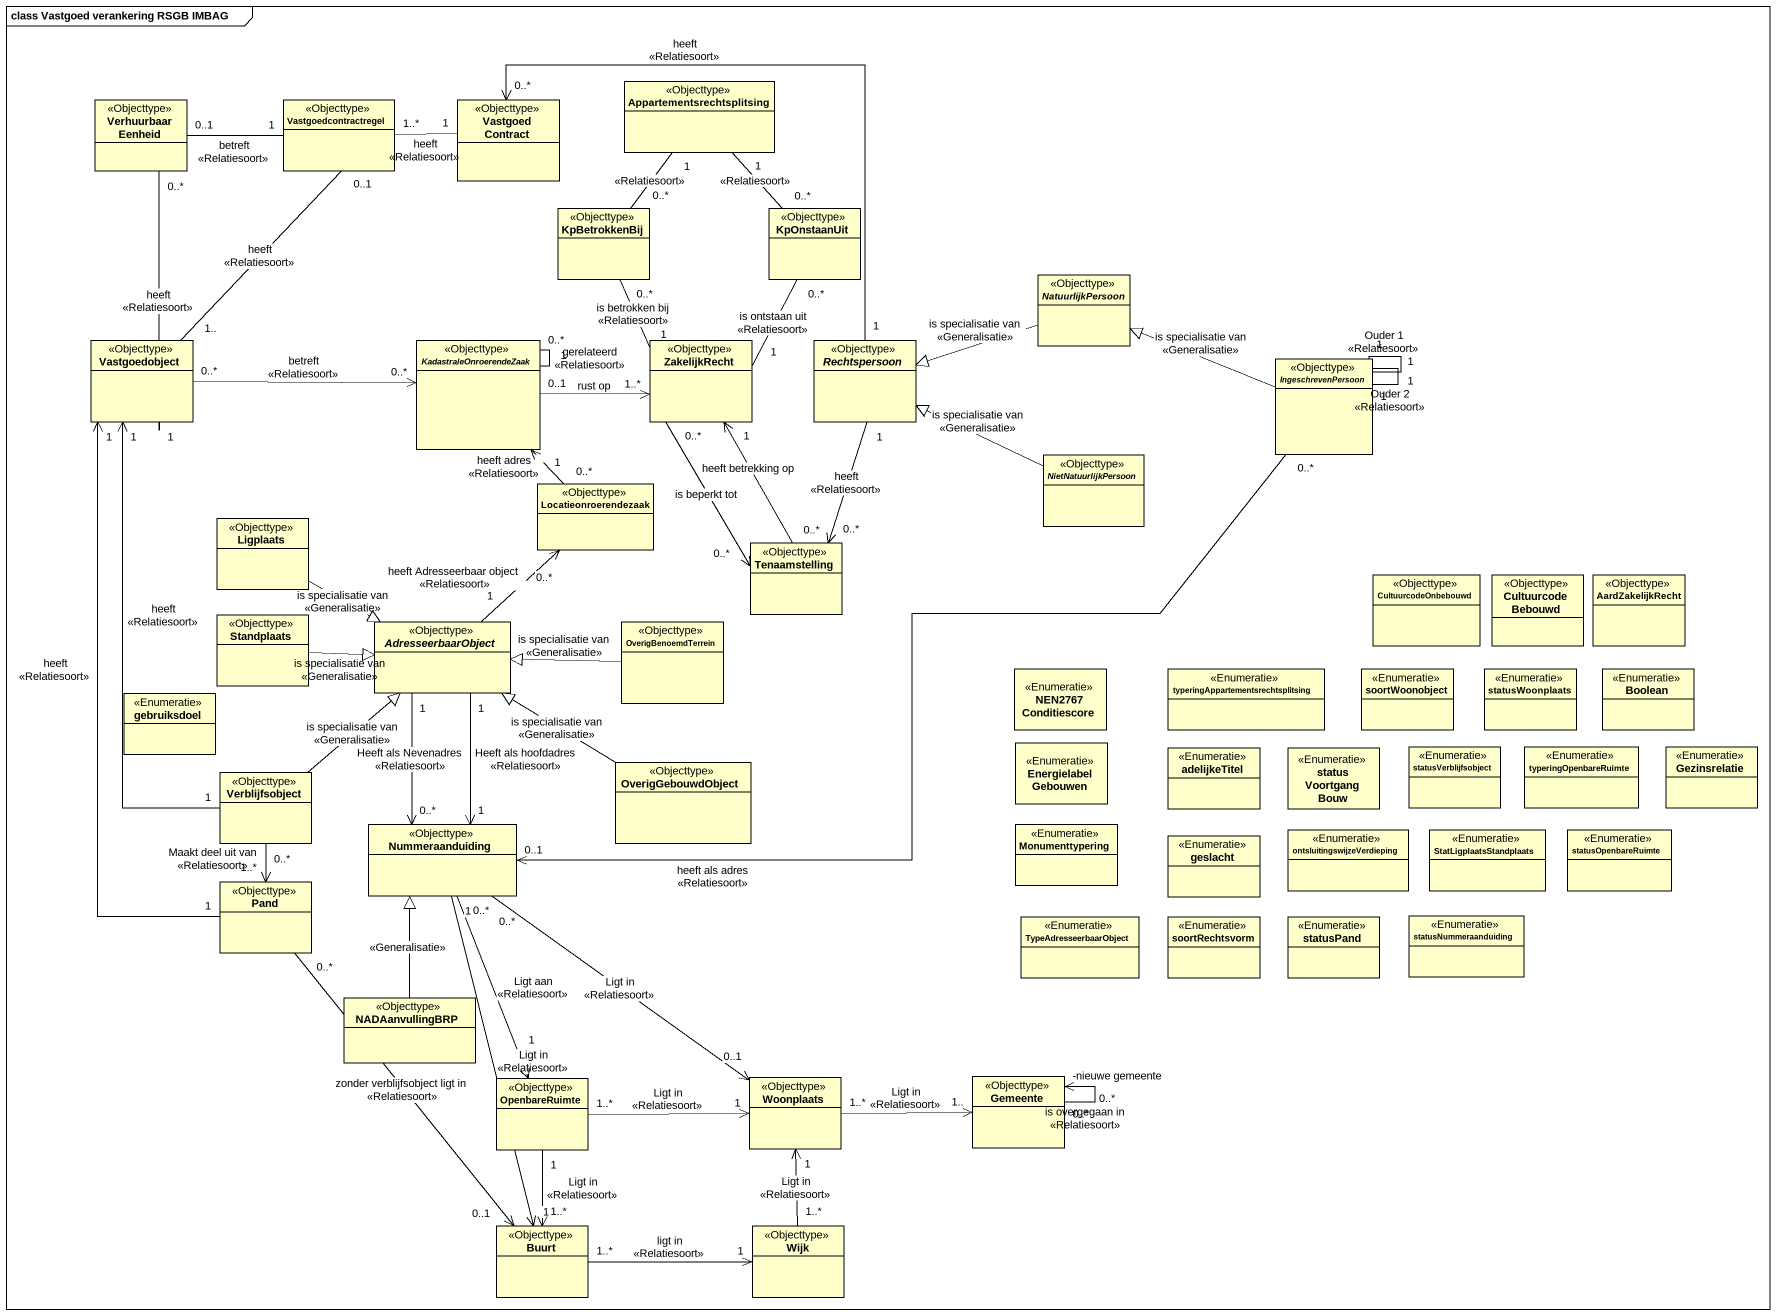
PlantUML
@startuml
mainframe class Vastgoed verankering RSGB IMBAG
hide circle
hide empty members
class "Verhuurbaar Eenheid" as Verhuurbaar_Eenheid <<Objecttype>>
class Vastgoedcontractregel <<Objecttype>>
class "Vastgoed Contract" as Vastgoed_Contract <<Objecttype>>
class Appartementsrechtsplitsing <<Objecttype>>
class KpBetrokkenBij <<Objecttype>>
class KpOnstaanUit <<Objecttype>>
abstract class NatuurlijkPersoon <<Objecttype>>
class Vastgoedobject <<Objecttype>>
abstract class KadastraleOnroerendeZaak <<Objecttype>>
class ZakelijkRecht <<Objecttype>>
abstract class Rechtspersoon <<Objecttype>>
abstract class IngeschrevenPersoon <<Objecttype>>
class Locatieonroerendezaak <<Objecttype>>
abstract class NietNatuurlijkPersoon <<Objecttype>>
class Ligplaats <<Objecttype>>
class Tenaamstelling <<Objecttype>>
class CultuurcodeOnbebouwd <<Objecttype>>
class CultuurcodeBebouwd <<Objecttype>>
class AardZakelijkRecht <<Objecttype>>
class Standplaats <<Objecttype>>
abstract class AdresseerbaarObject <<Objecttype>>
class OverigBenoemdTerrein <<Objecttype>>
enum "NEN2767 Conditiescore" as NEN2767_Conditiescore <<Enumeratie>>
enum "typeringAppartementsrechtsplitsing" as typeringAppartementsrechtspl <<Enumeratie>>
enum soortWoonobject <<Enumeratie>>
enum statusWoonplaats <<Enumeratie>>
enum Boolean <<Enumeratie>>
enum gebruiksdoel <<Enumeratie>>
class OverigGebouwdObject <<Objecttype>>
enum "Energielabel Gebouwen" as Energielabel_Gebouwen <<Enumeratie>>
enum adelijkeTitel <<Enumeratie>>
enum statusVoortgangBouw <<Enumeratie>>
enum statusVerblijfsobject <<Enumeratie>>
enum typeringOpenbareRuimte <<Enumeratie>>
enum Gezinsrelatie <<Enumeratie>>
class Verblijfsobject <<Objecttype>>
class Nummeraanduiding <<Objecttype>>
enum Monumenttypering <<Enumeratie>>
enum geslacht <<Enumeratie>>
enum ontsluitingswijzeVerdieping <<Enumeratie>>
enum StatLigplaatsStandplaats <<Enumeratie>>
enum statusOpenbareRuimte <<Enumeratie>>
class Pand <<Objecttype>>
enum TypeAdresseerbaarObject <<Enumeratie>>
enum soortRechtsvorm <<Enumeratie>>
enum statusPand <<Enumeratie>>
enum statusNummeraanduiding <<Enumeratie>>
class NADAanvullingBRP <<Objecttype>>
class OpenbareRuimte <<Objecttype>>
class Woonplaats <<Objecttype>>
class Gemeente <<Objecttype>>
class Buurt <<Objecttype>>
class Wijk <<Objecttype>>
Verhuurbaar_Eenheid "0..1" -right- "1" Vastgoedcontractregel : betreft\n<<Relatiesoort>>
Vastgoedcontractregel "1..*" -right- "1" Vastgoed_Contract : heeft\n<<Relatiesoort>>
Vastgoed_Contract "0..*" <-- "1" Rechtspersoon : heeft\n<<Relatiesoort>>
KpBetrokkenBij "0..*" -up- "1" Appartementsrechtsplitsing : <<Relatiesoort>>
KpBetrokkenBij "0..*" -- "1" ZakelijkRecht : is betrokken bij\n<<Relatiesoort>>
KpOnstaanUit "0..*" -up- "1" Appartementsrechtsplitsing : <<Relatiesoort>>
KpOnstaanUit "0..*" -- "1" ZakelijkRecht : is ontstaan uit\n<<Relatiesoort>>
NatuurlijkPersoon -left-|> Rechtspersoon : is specialisatie van\n<<Generalisatie>>
Vastgoedobject "1" -up- "0..*" Verhuurbaar_Eenheid : heeft\n<<Relatiesoort>>
Vastgoedobject "1.." -up- "0..1" Vastgoedcontractregel : heeft\n<<Relatiesoort>>
Vastgoedobject "0..*" -right-> "0..*" KadastraleOnroerendeZaak : betreft\n<<Relatiesoort>>
KadastraleOnroerendeZaak "1" -- "0..*" KadastraleOnroerendeZaak : gerelateerd\n<<Relatiesoort>>
ZakelijkRecht "1..*" <-left- "0..1" KadastraleOnroerendeZaak : rust op
ZakelijkRecht "0..*" --> "0..*" Tenaamstelling : is beperkt tot
Rechtspersoon "1" --> "0..*" Tenaamstelling : heeft\n<<Relatiesoort>>
IngeschrevenPersoon -left-|> NatuurlijkPersoon : is specialisatie van\n<<Generalisatie>>
IngeschrevenPersoon "1" -- "1" IngeschrevenPersoon : Ouder 1\n<<Relatiesoort>>
IngeschrevenPersoon "1" -- "1" IngeschrevenPersoon : Ouder 2\n<<Relatiesoort>>
IngeschrevenPersoon "0..*" -left-> "0..1" Nummeraanduiding : heeft als adres\n<<Relatiesoort>>
Locatieonroerendezaak "0..*" -up-> "1" KadastraleOnroerendeZaak : heeft adres\n<<Relatiesoort>>
Locatieonroerendezaak "0..*" <-- "1" AdresseerbaarObject : heeft Adresseerbaar object\n<<Relatiesoort>>
NietNatuurlijkPersoon -left-|> Rechtspersoon : is specialisatie van\n<<Generalisatie>>
Ligplaats -right-|> AdresseerbaarObject : is specialisatie van\n<<Generalisatie>>
Tenaamstelling "0..*" -up-> "1" ZakelijkRecht : heeft betrekking op
Standplaats -right-|> AdresseerbaarObject : is specialisatie van\n<<Generalisatie>>
AdresseerbaarObject "1" --> "0..*" Nummeraanduiding : Heeft als Nevenadres\n<<Relatiesoort>>
AdresseerbaarObject "1" --> "1" Nummeraanduiding : Heeft als hoofdadres\n<<Relatiesoort>>
OverigBenoemdTerrein -left-|> AdresseerbaarObject : is specialisatie van\n<<Generalisatie>>
OverigGebouwdObject -up-|> AdresseerbaarObject : is specialisatie van\n<<Generalisatie>>
Verblijfsobject "1" -up-> "1" Vastgoedobject : heeft\n<<Relatiesoort>>
Verblijfsobject -up-|> AdresseerbaarObject : is specialisatie van\n<<Generalisatie>>
Verblijfsobject "0..*" --> "1..*" Pand : Maakt deel uit van\n<<Relatiesoort>>
Nummeraanduiding "0..*" --> "1" OpenbareRuimte : Ligt aan\n<<Relatiesoort>>
Nummeraanduiding "0..*" --> "0..1" Woonplaats : Ligt in\n<<Relatiesoort>>
Nummeraanduiding "1" --> "1" Buurt : Ligt in\n<<Relatiesoort>>
Pand "1" -up-> "1" Vastgoedobject : heeft\n<<Relatiesoort>>
Pand "0..*" --> "0..1" Buurt : zonder verblijfsobject ligt in\n<<Relatiesoort>>
NADAanvullingBRP -up-|> Nummeraanduiding : <<Generalisatie>>
OpenbareRuimte "1..*" -right-> "1" Woonplaats : Ligt in\n<<Relatiesoort>>
OpenbareRuimte "1" --> "1..*" Buurt : Ligt in\n<<Relatiesoort>>
Woonplaats "1..*" -right-> "1.." Gemeente : Ligt in\n<<Relatiesoort>>
Gemeente "0..*" --> "-nieuwe gemeente\n0..*" Gemeente : is overgegaan in\n<<Relatiesoort>>
Buurt "1..*" -right-> "1" Wijk : ligt in\n<<Relatiesoort>>
Wijk "1..*" -up-> "1" Woonplaats : Ligt in\n<<Relatiesoort>>
@enduml
